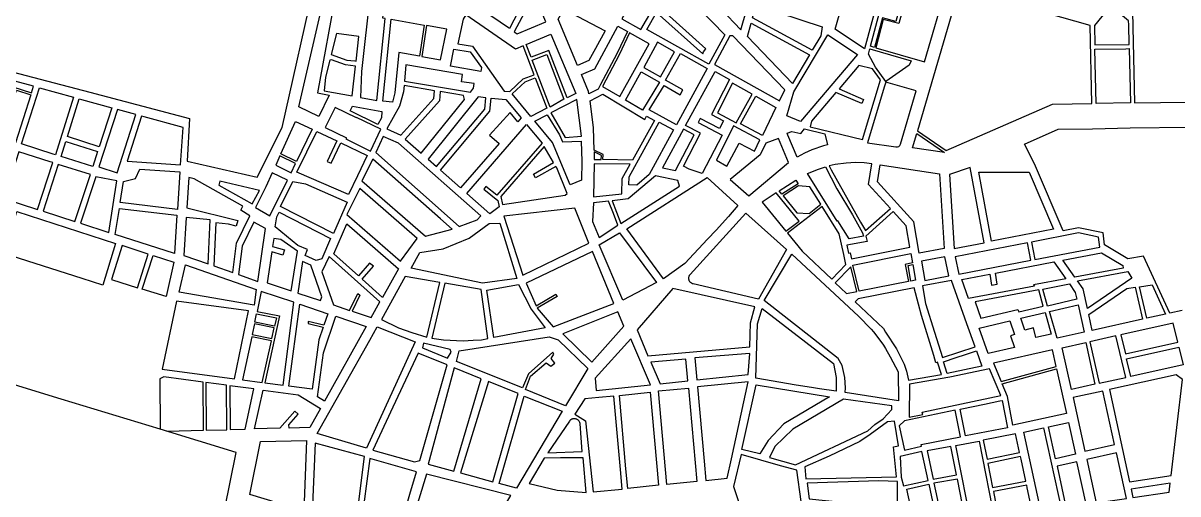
# Model space of a CAD drawing. Extents: x 407811 to 416949, y 4498993 to 4508589.
# Drawn here: x 410173 to 411551, y 4501416 to 4501979 of the extents above; entities that cross this region are included whole.
import ezdxf

# ---------------------------------------------------------------- set-up
doc = ezdxf.new("R2010")
doc.units = 0
doc.header["$LTSCALE"] = 40
doc.header["$MEASUREMENT"] = 0
for name, color, linetype in [('Images', 253, 'CONTINUOUS'), ('ΟΙΚ. ΤΕΤΡΑΓΩΝΑ ΣΤΑΥΡΟΥΠΟΛΗ', 74, 'CONTINUOUS'), ('ΟΙΚ.ΤΕΤΡΑΓΩΝΑ ΠΟΛΙΧΝΗ', 112, 'CONTINUOUS')]:
    doc.layers.add(name, color=color, linetype=linetype)
picture_1 = doc.add_image_def('image1.tif', size_in_pixel=(10278, 10088))

msp = doc.modelspace()

# ---------------------------------------------------------------- linework, layer by layer
at = {"layer": 'ΟΙΚ. ΤΕΤΡΑΓΩΝΑ ΣΤΑΥΡΟΥΠΟΛΗ'}
for points in [[(410139.4, 4502146.6), (410095.7, 4502000), (410032.5, 4502018.9), (410014.5, 4501958.5), (410133.5, 4501927.3), (410252.4, 4501896), (410371.3, 4501864.8), (410368.5, 4501813.9), (410452.2, 4501794.8), (410482, 4501853.8), (410522.2, 4502033.7), (410547.5, 4502073.4), (410484.3, 4502116.9), (410362.9, 4502131.9), (410251.1, 4502139.3)], [(410162.7, 4501909.5), (410160.5, 4501902.5), (410182.8, 4501895.2), (410185.3, 4501903.3)], [(410165, 4501898.4), (410182, 4501892.8), (410163.8, 4501835.8), (410146.9, 4501841.3)], [(410208.7, 4501822.3), (410170.7, 4501834.3), (410192.1, 4501901.4), (410233, 4501890.1), (410211.5, 4501821.4)], [(410242.6, 4501887.4), (410278.6, 4501877.5), (410263.4, 4501830.9), (410225.6, 4501843.1), (410239.8, 4501888.2)], [(410285.4, 4501875.6), (410263, 4501807), (410285.1, 4501799.9), (410307.4, 4501869.5)], [(410317.1, 4501866.9), (410314.2, 4501867.7), (410296.8, 4501813.6), (410360.6, 4501809.4), (410363.7, 4501854)], [(410223.9, 4501837.3), (410261.6, 4501825.2), (410255.8, 4501807.4), (410218.2, 4501819.3)], [(410205.1, 4501812.9), (410167.6, 4501824.8), (410149.8, 4501769.2), (410190, 4501756.2), (410208, 4501812)], [(410214.6, 4501809.9), (410196.6, 4501754), (410234.5, 4501741.8), (410253, 4501797.8)], [(410259.5, 4501795.2), (410241.2, 4501739.6), (410275, 4501728.7), (410284.7, 4501790.1)], [(410311.9, 4501804.1), (410360, 4501800.9), (410356.9, 4501756.2), (410288.7, 4501764.3), (410292.7, 4501789.6), (410306.8, 4501793.1)], [(410370.5, 4501794.4), (410368.2, 4501757.9), (410429.1, 4501742.9), (410426.9, 4501736.2), (410418, 4501738.4), (410402.9, 4501740), (410400.3, 4501688.6), (410423.1, 4501680.7), (410427.6, 4501715.7), (410443.3, 4501748.6), (410432.7, 4501755.1), (410435.1, 4501759.9), (410377.1, 4501792.6)], [(410407.4, 4501789.7), (410406.3, 4501785.3), (410446.2, 4501762.8), (410454.8, 4501778.8)], [(410149.6, 4501703.6), (410165.2, 4501753.7), (410283.2, 4501715.5), (410267.7, 4501665.5), (410243.1, 4501673.5)], [(410287.6, 4501757.3), (410356.4, 4501749.2), (410353.3, 4501703.4), (410282.7, 4501726.2)], [(410367.5, 4501746.4), (410364.6, 4501701.2), (410393.5, 4501691), (410396.1, 4501743.6)], [(410448, 4501741.1), (410434.2, 4501712.1), (410429.9, 4501678.3), (410453, 4501670.2), (410462, 4501733.3)], [(410290.9, 4501713), (410278.2, 4501672.3), (410309.2, 4501662.7), (410322.2, 4501702.9)], [(410327.9, 4501701.1), (410352.8, 4501693), (410343.4, 4501652.1), (410314.9, 4501660.9)]]:
    msp.add_lwpolyline(points, close=True, dxfattribs=at)
msp.add_lwpolyline([(410336.2, 4501493.7), (410218.1, 4501529.7), (410100, 4501565.7), (409982, 4501601.7), (409973.1, 4501573.2), (409932.8, 4501585.5), (409912.6, 4501477.7), (409892.4, 4501369.8), (409872.2, 4501262), (409852, 4501154.2), (409831.8, 4501046.4), (409811.6, 4500938.5), (409937.3, 4500937.1), (410063, 4500935.7), (410134.9, 4500934.8, 0.08627), (410193.3, 4500956.8, 0.092422), (410241.9, 4501009, -0.097169), (410343.8, 4501056.6), (410364.6, 4501158.9), (410385.4, 4501261.3), (410406.2, 4501363.7), (410427, 4501466), (410336.2, 4501493.7)], format="xyb", dxfattribs=at)
at = {"layer": 'ΟΙΚ.ΤΕΤΡΑΓΩΝΑ ΠΟΛΙΧΝΗ'}
for points in [[(410769.1, 4502054.9), (410779, 4502021.5), (410753.3, 4501972.2), (410731.1, 4501987.5), (410766.5, 4502054.1)], [(411002.8, 4502049.5), (411006.1, 4501995.1), (411029.8, 4501970.5), (411048.5, 4502035.9)], [(411158, 4502027.3), (411195.9, 4502017.1), (411177.4, 4501947.9), (411142.2, 4501971.5)], [(411242.2, 4502004.7), (411226.4, 4502009), (411218.1, 4501978.1), (411199.6, 4501983), (411190.6, 4501949.2), (411248.9, 4501932.2), (411276.5, 4502026.8), (411251.1, 4502034.1)], [(411592.8, 4501978.9), (411529.5, 4502031), (411497.4, 4501992), (411499.8, 4501883.6), (411561.5, 4501884.3), (411575.9, 4501885.5), (411589.9, 4501889), (411603.3, 4501894.5), (411615.6, 4501902), (411621.8, 4501908.2), (411625.8, 4501916.1), (411626.9, 4501924.9), (411625.3, 4501933.5), (411619.5, 4501946.4), (411612.1, 4501958.4), (411603.2, 4501969.3)], [(410534.4, 4502020.3), (410546.9, 4502019.1), (410524, 4501895.2), (410538.1, 4501892.6), (410525.6, 4501867.3), (410501.7, 4501878.7)], [(410587.1, 4502014.1), (410576.7, 4501921), (410575.6, 4501889.7), (410595.1, 4501886.1), (410605, 4501984), (410602.3, 4501984.5), (410605.5, 4502012.3)], [(410948.6, 4502025.9), (410951.4, 4502025.9), (411010.5, 4501964.6), (410991.3, 4501929.6), (410917.3, 4501971), (410928.9, 4501991.4), (410984.1, 4501942), (410985.2, 4501944.2), (410987.7, 4501948), (410932.4, 4501997.5)], [(411201.7, 4502015.6), (411222.5, 4502010), (411214.6, 4501980.6), (411198.6, 4501984.9), (411189.1, 4501949.6), (411184.4, 4501951)], [(411290.2, 4502020.3), (411240.5, 4501849.9), (411274.8, 4501826.4), (411401.9, 4501881.7), (411448.8, 4501882.5), (411446.7, 4501975.7)], [(410783.9, 4502010.4), (410780.3, 4502008.9), (410759.1, 4501968.2), (410762.4, 4501965.8), (410796.6, 4501980.1)], [(410900.5, 4502007.2), (410887.7, 4501983.6), (410910.3, 4501970.9), (410923.6, 4501994.2)], [(411048.1, 4502000.1), (411126.8, 4501974.1), (411125.1, 4501963.6), (411114.8, 4501946.2), (411043.7, 4501984.9)], [(411492.7, 4501976.4), (411492.6, 4501981.2), (411470.9, 4501999.2), (411451.7, 4501975.8), (411452.3, 4501952.5), (411493.2, 4501953.2)], [(410701.4, 4501988.5), (410697.9, 4501983.5), (410691.9, 4501953.8), (410709.2, 4501951.2), (410747.2, 4501897.5), (410753.9, 4501896.9), (410769.8, 4501912), (410782.8, 4501916.9), (410769.6, 4501951.4), (410760.5, 4501947.6)], [(410818.1, 4501995.3), (410867.5, 4501969.6), (410856, 4501948.4), (410848.1, 4501933.9), (410834.7, 4501928.2), (410811.6, 4501983.2)], [(410612, 4501983.3), (410651.5, 4501976.3), (410645.8, 4501939.3), (410621.1, 4501943.6), (410616.7, 4501895.4), (410613.6, 4501884.1), (410602.1, 4501885.6)], [(410654.4, 4501975.8), (410648.7, 4501938.8), (410671.1, 4501934.9), (410678.7, 4501971.5)], [(410882.9, 4501974.8), (410894.2, 4501968.5), (410881.7, 4501942.1), (410862.1, 4501905.3), (410859.3, 4501899.9), (410848.2, 4501894.1), (410847.9, 4501896.8), (410839.3, 4501917.1), (410842.1, 4501918.3), (410855.2, 4501923.9)], [(411041.9, 4501978.4), (411111.5, 4501940.6), (411091.4, 4501906.6), (411037.4, 4501962.6)], [(410546.7, 4501966.3), (410540.4, 4501941), (410559.1, 4501934.4), (410568.6, 4501933.5), (410570.3, 4501933.1), (410573.5, 4501962.5)], [(410802.8, 4501965.4), (410832.5, 4501894.6), (410822.1, 4501889.3), (410800.3, 4501946.1), (410779.1, 4501938), (410773.3, 4501953)], [(410896.6, 4501967.1), (410884.4, 4501940.8), (410864.4, 4501903.1), (410885.1, 4501890.8), (410920.2, 4501954)], [(411019.9, 4501963.5), (411016.6, 4501963.3), (410998, 4501929.3), (411075.9, 4501885.7), (411082.1, 4501899)], [(411133.3, 4501964.7), (411168.7, 4501941), (411100.7, 4501861.2), (411084.5, 4501868.1), (411093, 4501896.6)], [(410687, 4501947.4), (410706.6, 4501944.5), (410720, 4501925.6), (410719.1, 4501921), (410682.8, 4501927.3)], [(410930.3, 4501955.7), (410913.6, 4501925.6), (410933.6, 4501914.3), (410950.6, 4501944.4)], [(411493.4, 4501948.2), (411494.8, 4501883.5), (411453.8, 4501882.6), (411452.4, 4501947.5), (411489.2, 4501948.1)], [(410540.9, 4501934.7), (410538.8, 4501934.5), (410533.8, 4501914), (410532.1, 4501897.8), (410565.6, 4501891.6), (410569.6, 4501927.4), (410557.8, 4501928.7)], [(410798, 4501941), (410818.3, 4501887.9), (410801.8, 4501878.4), (410780.5, 4501934.3)], [(410957.4, 4501942.2), (410989.3, 4501924.3), (410952.7, 4501857.2), (410920.1, 4501875.1), (410938, 4501904.1), (410957, 4501893.1), (410960.4, 4501899), (410939.6, 4501910.5)], [(410629.8, 4501928.9), (410628, 4501909.5), (410706.7, 4501896.3), (410710.5, 4501901.1), (410711.2, 4501906.4), (410696, 4501908.4), (410697.2, 4501917.2)], [(410910.7, 4501920.4), (410932.6, 4501908), (410912.4, 4501874.7), (410892, 4501886.7)], [(410998.8, 4501920.8), (411016.2, 4501911.1), (410994.7, 4501869.5), (411008.9, 4501861.9), (411004, 4501852.6), (410980.9, 4501864.8), (410978.6, 4501860), (411007.2, 4501844.9), (410983.5, 4501799.2), (410968.1, 4501804.1), (410961.2, 4501807.7), (410981.5, 4501847.2), (410963.5, 4501856.3)], [(411170.6, 4501928.1), (411146.9, 4501900.3), (411176.2, 4501887.3), (411173.9, 4501882.7), (411143.1, 4501895.8), (411114, 4501861.7), (411112.3, 4501854.8), (411174.8, 4501839.6), (411196.2, 4501910.9), (411187, 4501924.1)], [(410627.5, 4501904), (410626.8, 4501896.6), (410622.2, 4501879.6), (410607.1, 4501852.4), (410623.7, 4501845), (410663, 4501888.7), (410663.7, 4501897.9)], [(410784.2, 4501913.2), (410798.1, 4501877), (410779, 4501867.2), (410756.7, 4501894), (410772, 4501908.5)], [(411019.8, 4501906.8), (411001.6, 4501871.5), (411024.1, 4501859.5), (411043, 4501893.8)], [(410670.6, 4501896.8), (410669.8, 4501885.8), (410628.9, 4501840.2), (410648, 4501823.3), (410699.6, 4501887.5), (410698.5, 4501892.1)], [(410716.1, 4501890.4), (410656.2, 4501816.1), (410666.1, 4501807.4), (410723.8, 4501875.9), (410725.1, 4501889.6)], [(410731.6, 4501889), (410749.2, 4501887.3), (410767.4, 4501865.4), (410763.4, 4501860.8), (410754.2, 4501871.9), (410729.7, 4501844.9), (410740.9, 4501834.8), (410695, 4501781.9), (410670.9, 4501803.1), (410730, 4501873.3)], [(410864.7, 4501893.6), (410915.1, 4501863.7), (410917.1, 4501867.6), (410926.6, 4501862.4), (410900.3, 4501815), (410864.8, 4501815.6), (410865.4, 4501821.6), (410854.3, 4501827.1), (410853.8, 4501853.4), (410849.7, 4501885.9)], [(411047.6, 4501891.3), (411071.2, 4501878), (411055.4, 4501844.4), (411029.4, 4501858.3)], [(410545.3, 4501877.9), (410533.5, 4501853.9), (410559, 4501841.8), (410558.2, 4501840.3), (410587.6, 4501825.8), (410599.6, 4501851.9), (410570.7, 4501865.8), (410570.6, 4501865.7)], [(410566, 4501879.3), (410600.8, 4501872.9), (410600.7, 4501865.6), (410596.3, 4501857.7), (410563.3, 4501873.7)], [(410833.9, 4501887.5), (410802.9, 4501871.6), (410819.9, 4501841.9), (410839.5, 4501843.5)], [(410499, 4501813.2), (410480.4, 4501822.4), (410498, 4501861.3), (410518, 4501851.8)], [(410798.4, 4501869.3), (410813, 4501845.2), (410816.6, 4501836.7), (410839.1, 4501837.7), (410839.6, 4501813.4), (410839.2, 4501790.9), (410825.7, 4501785.6), (410804.7, 4501836.1), (410783.5, 4501861.7)], [(410571.9, 4501796.4), (410561, 4501773.8), (410499.7, 4501800.8), (410523.4, 4501849.2), (410547.2, 4501837.9), (410535.6, 4501813.5), (410540.5, 4501811.4), (410552, 4501835.6), (410583.5, 4501820.6)], [(410773.9, 4501857.6), (410792.5, 4501835.2), (410738.1, 4501773), (410725.2, 4501783.5), (410722.8, 4501780.4), (410739.4, 4501766.9), (410741.1, 4501759.2), (410730, 4501751), (410702.5, 4501775.3)], [(410932.3, 4501860.4), (410949.3, 4501851.1), (410920.3, 4501798), (410905.3, 4501785.3), (410895.9, 4501785.6), (410896.2, 4501795.2)], [(410961.1, 4501851.9), (410936, 4501805.9), (410951.8, 4501802.6), (410973.9, 4501845.4)], [(411021, 4501856), (411000.4, 4501814.8), (411012.7, 4501808), (411027.6, 4501835.3), (411046, 4501825.8), (411052.4, 4501839.2)], [(411239.6, 4501846.9), (411272.9, 4501824.1), (411234.6, 4501829.8)], [(410602.7, 4501843.4), (410593.8, 4501824), (410693.2, 4501735.8), (410714.9, 4501743.9), (410719.1, 4501748.6), (410620.8, 4501835.3)], [(411074.5, 4501840.9), (411059.3, 4501835.3), (411052.7, 4501821.2), (411016.8, 4501791.7), (411039.3, 4501772.2), (411086.5, 4501812.1)], [(410479.4, 4501820.1), (410474.3, 4501809), (410492.6, 4501800), (410497.9, 4501810.9)], [(410795, 4501831.3), (410743, 4501771.7), (410745.1, 4501762), (410819.7, 4501773.1), (410822.4, 4501775.3), (410809.8, 4501805.7), (410808.8, 4501807.4), (410784.4, 4501793.7), (410782, 4501798.1), (410806.1, 4501812.1)], [(410854.3, 4501824.9), (410854.5, 4501815.7), (410862.8, 4501815.6), (410863.3, 4501820.4)], [(410671.1, 4501744.8), (410590.4, 4501816.3), (410577.3, 4501790.4), (410653.2, 4501724.2), (410684.8, 4501732.6)], [(410854.5, 4501810.7), (410853.9, 4501771), (410887.5, 4501774.9), (410888.1, 4501793), (410897.6, 4501810.1)], [(411145.6, 4501742.4), (411144.7, 4501742), (411109.3, 4501798.9), (411122.2, 4501804.2), (411130.7, 4501806.9), (411144.4, 4501780.7), (411162.8, 4501749.7), (411175, 4501728.1), (411176, 4501724.2), (411158.9, 4501721.1)], [(411166.5, 4501812), (411155.2, 4501811.4), (411142.2, 4501809.6), (411135.2, 4501808.1), (411137.6, 4501803.5), (411172.6, 4501741.1), (411178.6, 4501730.8), (411208.2, 4501757.2), (411182.1, 4501785.9), (411186.2, 4501810.7), (411176.9, 4501811.7)], [(411196.1, 4501809.2), (411266.8, 4501798.7), (411272.2, 4501709.6), (411242.7, 4501703.9), (411236.1, 4501741.3), (411192.8, 4501789.1)], [(411303.4, 4501806.2), (411278.9, 4501798), (411284.2, 4501709.4), (411320.2, 4501716.4)], [(410470.2, 4501799.9), (410462.6, 4501783.2), (410450, 4501758.3), (410467.3, 4501748.5), (410488.2, 4501791)], [(410927.7, 4501796.4), (410895.2, 4501768.8), (410875.9, 4501766.5), (410886.2, 4501739.5), (410956.5, 4501784), (410954.3, 4501790.8)], [(410989.5, 4501794.3), (411026.2, 4501760.9), (411014.7, 4501747.5), (411000, 4501731.5), (410990, 4501720.6), (410962.7, 4501691.7), (410937.1, 4501673.4), (410893.4, 4501733)], [(411373.8, 4501800.7), (411402.8, 4501732.4), (411329, 4501718.1), (411313.6, 4501800.5)], [(410494.7, 4501789.3), (410510, 4501786.8), (410559.5, 4501764.9), (410543.2, 4501727.4), (410480.1, 4501759.7)], [(410574.8, 4501781), (410559.2, 4501750), (410623.2, 4501694.2), (410643.3, 4501721.4)], [(411095.2, 4501791), (411097.9, 4501786.8), (411078.5, 4501774.3), (411075.3, 4501778.2)], [(411098.4, 4501784.2), (411080, 4501772.3), (411096.3, 4501752.2), (411111, 4501751.3), (411125.2, 4501762.3), (411112, 4501783.3)], [(410877.4, 4501751.4), (410871.8, 4501766), (410853.8, 4501764), (410852.5, 4501741.9), (410860.3, 4501722.8), (410882.7, 4501737.4)], [(411071.9, 4501776), (411055.1, 4501765), (411083.4, 4501730), (411099.2, 4501742.3)], [(410478.3, 4501752.7), (410539.6, 4501721.4), (410529.2, 4501697.3), (410522.5, 4501695), (410509.4, 4501701), (410512.3, 4501708.4), (410500.7, 4501713.2), (410473.8, 4501735.2), (410475.6, 4501747.2)], [(410831.5, 4501757.8), (410746.7, 4501748), (410769.5, 4501677.8), (410848.1, 4501716)], [(411035.5, 4501751.8), (411084.2, 4501708.3), (411050.5, 4501648.8), (410972.6, 4501667.1), (410971.7, 4501667.4), (410970.8, 4501667.9), (410970.2, 4501668.3), (410969.7, 4501668.8), (410969.5, 4501668.9), (410969.4, 4501669), (410969.3, 4501669.1), (410969.2, 4501669.2), (410969.2, 4501669.3), (410968.9, 4501669.6), (410968.8, 4501669.8), (410968.7, 4501669.9), (410968.2, 4501670.6), (410968.2, 4501670.8), (410968, 4501671), (410968, 4501671.2), (410967.9, 4501671.2), (410967.9, 4501671.4), (410967.8, 4501671.6), (410967.5, 4501672.7), (410967.5, 4501672.8), (410967.5, 4501672.9), (410967.5, 4501673), (410967.5, 4501673.2), (410967.5, 4501673.4), (410967.4, 4501673.6), (410967.4, 4501674.2), (410967.5, 4501674.4), (410967.5, 4501674.6), (410967.5, 4501674.8), (410967.6, 4501675.1), (410967.6, 4501675.2), (410967.8, 4501676), (410967.8, 4501676.2), (410967.9, 4501676.4), (410968, 4501676.5), (410968, 4501676.6), (410968.1, 4501676.7), (410968.1, 4501676.8), (410968.3, 4501677.2), (410968.3, 4501677.3), (410968.5, 4501677.6), (410968.6, 4501677.7), (410968.8, 4501678), (410968.9, 4501678.1), (410969, 4501678.3)], [(411152.6, 4501702.2), (411147.2, 4501727.1), (411126.8, 4501759.7), (411085.3, 4501727.7), (411102.8, 4501706.1), (411138.2, 4501672.8), (411155.1, 4501690.2)], [(411211.5, 4501753.5), (411179, 4501724.4), (411180.6, 4501718), (411156.3, 4501713.6), (411158.3, 4501703.9), (411160.3, 4501704.2), (411161.8, 4501697), (411231.3, 4501711.1), (411226.8, 4501736.7)], [(410559.1, 4501738.9), (410620.8, 4501685.1), (410601.8, 4501651.1), (410577.4, 4501672.9), (410591.1, 4501688.5), (410586.3, 4501691.8), (410573.1, 4501676.8), (410543.7, 4501703.1)], [(410741.8, 4501739.9), (410762.2, 4501673.7), (410721.2, 4501667.9), (410636.2, 4501685.8), (410646.2, 4501704.9), (410674.2, 4501709.2), (410705.4, 4501721.7), (410729.3, 4501739.5)], [(410884.8, 4501728), (410928.8, 4501668.9), (410888.8, 4501647.6), (410860.6, 4501713.9)], [(411432.8, 4501728), (411376.6, 4501717.2), (411380.6, 4501696.3), (411458.1, 4501711.1), (411456.7, 4501723)], [(410471.9, 4501721.5), (410470.5, 4501712), (410484.7, 4501707.7), (410482.8, 4501701.5), (410469.6, 4501705.5), (410464.2, 4501668.5), (410492.9, 4501658.9), (410500.2, 4501706.2), (410480.3, 4501720.3)], [(411371.7, 4501716.2), (411285.5, 4501699.5), (411289.9, 4501679), (411375.7, 4501695.4)], [(410538, 4501700.1), (410529.5, 4501681.6), (410543.2, 4501642.1), (410562.5, 4501635.6), (410572.5, 4501655.9), (410574.8, 4501653.8), (410565.4, 4501634.7), (410588.3, 4501627), (410598.8, 4501645.7)], [(410852.6, 4501706), (410773.5, 4501667.9), (410785.1, 4501641.1), (410808.9, 4501654.9), (410810.4, 4501652.3), (410786.3, 4501638.4), (410805.5, 4501616.1), (410877.9, 4501643.8)], [(411090.4, 4501702.8), (411169.9, 4501628.8), (411185.1, 4501613.2), (411187.8, 4501609.9), (411195.7, 4501600), (411200, 4501594), (411202.3, 4501590), (411207.9, 4501580), (411217.6, 4501562.3), (411218, 4501527.7), (411154, 4501537.7), (411154.5, 4501542.9), (411153.8, 4501555.6), (411150.6, 4501569.9), (411146, 4501578.1), (411057.4, 4501647.2)], [(411232.6, 4501703.6), (411234.5, 4501692.4), (411226, 4501690.4), (411229.6, 4501669.9), (411171, 4501658.6), (411163.3, 4501689.6)], [(411273.2, 4501699.6), (411245.4, 4501694.2), (411249.4, 4501671.3), (411278.1, 4501676.8)], [(411460.4, 4501704.4), (411485.7, 4501689), (411486.1, 4501686.1), (411428.3, 4501675.3), (411414.1, 4501695.6)], [(410366.6, 4501689.9), (410451, 4501660.4), (410448.5, 4501641.7), (410359.2, 4501657.4)], [(410506.4, 4501693.9), (410500.6, 4501656.3), (410527.8, 4501647.2), (410529.3, 4501651.7), (410516.2, 4501689.4)], [(411160.8, 4501687.4), (411142.3, 4501668.5), (411155.9, 4501655.7), (411168, 4501658)], [(411234.9, 4501690.4), (411238.2, 4501671.6), (411232.6, 4501670.5), (411229.3, 4501689.1)], [(411403.3, 4501693.5), (411417.5, 4501673.3), (411379, 4501666), (411380.2, 4501664.5), (411301.6, 4501649.8), (411293.5, 4501672.6), (411326.8, 4501678.9), (411328.7, 4501665.5), (411335.6, 4501666.8), (411333.7, 4501680.2)], [(411491.7, 4501682.1), (411496.3, 4501674.1), (411443.3, 4501638), (411438.2, 4501661.2), (411431.5, 4501670.8)], [(410628.8, 4501676), (410600.5, 4501624.8), (410620.9, 4501614.7), (410636.7, 4501609.3), (410654.8, 4501603.5), (410670.3, 4501669)], [(410676.2, 4501668), (410660.7, 4501602.6), (410674.7, 4501600.4), (410698.2, 4501599.3), (410710.1, 4501600), (410720, 4501600.6), (410727.4, 4501602.1), (410719.4, 4501660.6)], [(411299.5, 4501619.6), (411281.3, 4501671.3), (411246.5, 4501664.7), (411250.1, 4501643.9), (411261, 4501609.5), (411270.4, 4501579.2), (411309.3, 4501592.1)], [(410457.1, 4501658.2), (410452.1, 4501634.4), (410478.8, 4501629), (410461.2, 4501549), (410483, 4501546.1), (410496.1, 4501645.2)], [(410764.2, 4501666.5), (410779.4, 4501637.2), (410795.8, 4501614.8), (410734.9, 4501603.2), (410726.4, 4501659.8)], [(410948.6, 4501661.6), (410905.9, 4501612.2), (410918.4, 4501581.2), (411040.2, 4501592.1), (411041.1, 4501620.8), (411046.4, 4501640)], [(411236.7, 4501662.4), (411169.7, 4501649.4), (411166.3, 4501645.8), (411200.1, 4501613.9), (411202.4, 4501609.4), (411215.5, 4501589.6), (411224.5, 4501571.5), (411227.3, 4501562.9), (411229.6, 4501552.4), (411269.1, 4501559.2), (411264.6, 4501573.7), (411262.6, 4501573.1), (411260.1, 4501581.7), (411245.5, 4501629.3), (411241.8, 4501643)], [(411385.3, 4501660.2), (411309.3, 4501645.9), (411316.2, 4501626.2), (411360.5, 4501636.6), (411361.4, 4501633.7), (411390.6, 4501640.6)], [(411421.9, 4501667.1), (411428.9, 4501657.1), (411430.7, 4501648.9), (411395.8, 4501640.8), (411390.2, 4501661.1)], [(411500.5, 4501663.3), (411509.3, 4501625), (411449.1, 4501611.6), (411444.9, 4501630.6), (411490.6, 4501661.7)], [(411520.5, 4501666.1), (411536.6, 4501631.1), (411514.2, 4501626.1), (411505.6, 4501663.7)], [(410355.8, 4501646.7), (410338.7, 4501565.5), (410424.9, 4501553.9), (410442, 4501635.1)], [(410503, 4501642.9), (410536.5, 4501631.6), (410531.9, 4501618), (410513.2, 4501622.3), (410513, 4501619.8), (410531.1, 4501615.7), (410525.9, 4501600.5), (410517.9, 4501541.4), (410490.1, 4501545.1)], [(411432.2, 4501642.1), (411439.4, 4501609.5), (411407.1, 4501602.3), (411398.3, 4501634.1)], [(410473, 4501616.8), (410449.4, 4501621.5), (410451.5, 4501631.5), (410475.2, 4501626.7)], [(410546, 4501628.5), (410582.3, 4501616.3), (410532.6, 4501527.2), (410524, 4501532.4), (410531.2, 4501584.8)], [(410882.6, 4501633.9), (410817.1, 4501607.7), (410851.8, 4501573.8), (410889.9, 4501616.6)], [(411055, 4501637.8), (411140.2, 4501572.1), (411143.4, 4501555.6), (411143.3, 4501539.3), (411123.5, 4501541.8), (411113.8, 4501543.3), (411095.7, 4501546.4), (411047.7, 4501554.6), (411049.5, 4501619.7)], [(411393, 4501632.9), (411400.1, 4501607.2), (411382, 4501603.1), (411378.9, 4501614.6), (411368.7, 4501612.1), (411363.9, 4501626.1)], [(410448.9, 4501619.6), (410446.3, 4501606.9), (410469.8, 4501602.2), (410472.6, 4501614.9)], [(410595.6, 4501615.8), (410640.6, 4501598), (410582.8, 4501471), (410523.8, 4501488.5), (410586.5, 4501600)], [(411350.7, 4501623), (411356.3, 4501606.6), (411351.6, 4501605), (411356.4, 4501591.1), (411324.7, 4501584), (411314, 4501614.4)], [(411545.8, 4501620.3), (411483.3, 4501606.4), (411488.8, 4501583.6), (411551.3, 4501597.6)], [(410445.6, 4501603.9), (410434.8, 4501552.6), (410458.2, 4501549.4), (410469.2, 4501599.2)], [(410800.6, 4501604), (410811.6, 4501600.6), (410846.9, 4501566.1), (410820.3, 4501521.6), (410772.6, 4501541.1), (410778.5, 4501557.1), (410797.3, 4501572.9), (410802.6, 4501569.1), (410807.4, 4501572.4), (410803, 4501578.2), (410806.4, 4501583.4), (410805, 4501585.6), (410775.9, 4501559.8), (410768.9, 4501542.9), (410690, 4501574.4), (410693.2, 4501587.1)], [(410898.3, 4501601.6), (410855.5, 4501554.8), (410856.9, 4501540), (410921.6, 4501546.5)], [(411477.4, 4501605.1), (411446.4, 4501598.2), (411457.3, 4501548.6), (411489.3, 4501555.6)], [(410650.7, 4501596.3), (410649.4, 4501590.8), (410679.2, 4501578.7), (410683.9, 4501585.7), (410682.5, 4501588.8)], [(411310.9, 4501587.2), (411317.3, 4501569), (411276, 4501560.3), (411271.7, 4501574.3), (411286.6, 4501579.3), (411297.9, 4501582.8)], [(411401.7, 4501588.3), (411331.2, 4501572.7), (411340.4, 4501550.7), (411406, 4501568.7)], [(411441.5, 4501597.2), (411452.4, 4501547.5), (411424.3, 4501541.3), (411413.4, 4501590.9)], [(411552.7, 4501591.8), (411557.8, 4501570.6), (411495.2, 4501556.8), (411490.2, 4501577.8)], [(410644.2, 4501584.3), (410614.1, 4501520), (410590.2, 4501468.6), (410640, 4501454.9), (410646.2, 4501456.5), (410678.8, 4501570.4)], [(410964, 4501577.4), (410922.2, 4501573.6), (410933.1, 4501547.8), (410966.3, 4501551.4)], [(411040.5, 4501583.9), (410974.7, 4501579.1), (410977, 4501552.5), (411038.2, 4501559)], [(410687.5, 4501566.9), (410656.5, 4501451.9), (410686.8, 4501443.7), (410719.7, 4501554)], [(411326.5, 4501565.8), (411279.1, 4501555.8), (411230.9, 4501547.6), (411230.5, 4501507.9), (411246.8, 4501511.3), (411246.1, 4501514.1), (411339.9, 4501533.9)], [(411406.6, 4501565.8), (411418.3, 4501512.4), (411354.5, 4501498.7), (411347.9, 4501532.9), (411341.6, 4501547.9)], [(411549.2, 4501558.5), (411469.7, 4501541.1), (411493.8, 4501430.9), (411543.3, 4501438.5), (411556.9, 4501553.1)], [(410390.8, 4501549.4), (410391.1, 4501492.4), (410416.1, 4501493.1), (410415.6, 4501546.1)], [(410419.6, 4501545.5), (410420.1, 4501493.2), (410437.8, 4501493.7), (410448.3, 4501541.7)], [(410728.2, 4501550.6), (410694.9, 4501441.5), (410733.6, 4501430.9), (410763.6, 4501536.3)], [(411038.2, 4501550.1), (410977.8, 4501544.1), (410985.7, 4501455.7), (410987.8, 4501432.5), (411013.4, 4501435.1), (411018.4, 4501458.5)], [(411047.9, 4501546.5), (411135.5, 4501532.5), (411081, 4501500), (411062.3, 4501480), (411052.2, 4501464.2), (411030.8, 4501469.3)], [(410459.3, 4501540.2), (410501.1, 4501534.6), (410527.7, 4501518.5), (410515, 4501495.8), (410490.2, 4501495.1), (410490.1, 4501499), (410501.2, 4501511.7), (410497.1, 4501515.4), (410479.1, 4501494.8), (410449.1, 4501494)], [(410771.1, 4501533.2), (410816.2, 4501515.1), (410761.9, 4501423.2), (410740.9, 4501429)], [(410878, 4501533.1), (410860, 4501531.5), (410843.5, 4501530), (410831.3, 4501511.8), (410844.2, 4501503.5), (410853.5, 4501418.7), (410888, 4501422.2), (410885.9, 4501445.4)], [(410921.5, 4501537.8), (410931.5, 4501426.7), (410894.7, 4501422.9), (410892.5, 4501446.5), (410884.7, 4501533.8)], [(410967.1, 4501542.5), (410977.1, 4501431.4), (410941.2, 4501427.7), (410931.2, 4501539.7)], [(411461.9, 4501539.3), (411426.4, 4501531.6), (411440.5, 4501467.3), (411475.9, 4501475.3)], [(411063.7, 4501459.9), (411095, 4501451.3), (411181.3, 4501491.6), (411189.4, 4501499.2), (411199.7, 4501506.1), (411210, 4501517.1), (411209.7, 4501521.7), (411152.3, 4501529.7), (411091.5, 4501493.8), (411070, 4501473.2)], [(411285.5, 4501516.3), (411225.1, 4501503.6), (411218.7, 4501497.6), (411225, 4501468.8), (411245.5, 4501473.5), (411245.1, 4501475.5), (411292, 4501484.5)], [(411341.7, 4501528.1), (411348, 4501495.3), (411297.9, 4501485.7), (411291.4, 4501517.5), (411293.3, 4501517.9), (411320.7, 4501523.7), (411338.7, 4501527.6)], [(410830.3, 4501506.2), (410830.2, 4501506.2), (410830, 4501506.2), (410829.8, 4501506.2), (410829.4, 4501506.1), (410829.2, 4501506.1), (410828.8, 4501505.9), (410828.7, 4501505.9), (410828.1, 4501505.7), (410827.9, 4501505.6), (410827.8, 4501505.5), (410826.7, 4501504.9), (410826.6, 4501504.8), (410826.4, 4501504.7), (410826.2, 4501504.5), (410826, 4501504.3), (410825.8, 4501504.1), (410825.7, 4501504), (410825.6, 4501503.9), (410825.2, 4501503.3), (410799.3, 4501465.4), (410840, 4501467.1), (410837.8, 4501500.1), (410837.8, 4501500.2), (410837.8, 4501500.3), (410837.7, 4501500.6), (410837.7, 4501500.8), (410837.6, 4501501.2), (410837.5, 4501501.4), (410837.4, 4501501.6), (410837.1, 4501502.4), (410836.6, 4501503.2), (410836.5, 4501503.3), (410836.4, 4501503.4), (410836.3, 4501503.6), (410836.2, 4501503.7), (410836.1, 4501503.8), (410835.9, 4501504), (410835.9, 4501504.1), (410835.8, 4501504.2), (410835.6, 4501504.3), (410835.5, 4501504.4), (410835.4, 4501504.5), (410835.3, 4501504.6), (410834.8, 4501504.9), (410834.8, 4501505), (410834.1, 4501505.4), (410833.8, 4501505.6), (410833.7, 4501505.6), (410833.6, 4501505.7), (410833.5, 4501505.7), (410833.3, 4501505.8), (410833.2, 4501505.8), (410832.2, 4501506.1), (410831.8, 4501506.2), (410831.7, 4501506.2), (410831.6, 4501506.2), (410831.4, 4501506.2), (410831.3, 4501506.2)], [(411212.9, 4501503.2), (411204.7, 4501502.3), (411184.2, 4501487.3), (411171.5, 4501478.9), (411135, 4501461.5), (411106.1, 4501448.8), (411107.3, 4501434.4), (411215.4, 4501436.8), (411211.9, 4501472.6), (411218, 4501473.8)], [(411391, 4501495.2), (411412.9, 4501395.7), (411388.9, 4501391.1), (411367.4, 4501490)], [(411420.7, 4501501.6), (411429, 4501463.7), (411405.2, 4501458.3), (411396.9, 4501496.4)], [(410511, 4501480), (410507.9, 4501396.4), (410443.2, 4501415.9), (410456, 4501479.2)], [(410521.4, 4501477.1), (410517.7, 4501393.8), (410570, 4501378.8), (410580.3, 4501461)], [(411314.1, 4501479.6), (411333.7, 4501379.7), (411305.9, 4501375.6), (411286.3, 4501474.3)], [(411357.6, 4501488), (411319.1, 4501480.6), (411323.6, 4501457.8), (411362.4, 4501465.9)], [(411030, 4501463.6), (411020.9, 4501425.2), (411034.7, 4501384), (411080.7, 4501400), (411101.6, 4501407.2), (411096.3, 4501444.6), (411077.1, 4501450.1)], [(411245.7, 4501466.9), (411219.7, 4501460.9), (411221.2, 4501436.4), (411223.8, 4501426.1), (411253.1, 4501432.4)], [(411280.4, 4501473.1), (411252, 4501467.7), (411259.1, 4501434.2), (411287.2, 4501439)], [(411363.5, 4501461), (411324.5, 4501452.9), (411330.2, 4501424.1), (411369.9, 4501431.7), (411367, 4501444.9), (411364.1, 4501458.1)], [(411478, 4501465.5), (411442.6, 4501457.5), (411453.9, 4501405.9), (411489.9, 4501411.1)], [(410642.5, 4501442.7), (410586.6, 4501458.8), (410576.1, 4501377.6), (410619.4, 4501364), (410630.5, 4501402), (410634.6, 4501416)], [(410841.5, 4501459.6), (410814.3, 4501459.3), (410795, 4501459.1), (410776.7, 4501428.9), (410810.4, 4501420.9), (410844.8, 4501418.2)], [(411430.9, 4501454.9), (411407.1, 4501449.5), (411418.6, 4501397.1), (411442, 4501404)], [(410654.3, 4501440), (410629.9, 4501360.8), (410710.8, 4501340.4), (410755.2, 4501414.4)], [(411288.2, 4501434.1), (411260.2, 4501429.3), (411272.3, 4501372.2), (411299.9, 4501374.9)], [(411194.2, 4501432.2), (411108.8, 4501429.3), (411111.1, 4501410.6), (411216.5, 4501399.7), (411216.6, 4501431.2)], [(411254, 4501428.2), (411266, 4501371.6), (411238.9, 4501370.9), (411227.8, 4501422.1)], [(411370.9, 4501426.8), (411331.2, 4501419.2), (411338.3, 4501380.5), (411379.1, 4501389.1), (411374.7, 4501409.1), (411371.5, 4501423.8)], [(411542.2, 4501429.2), (411495.7, 4501422.1), (411497.8, 4501412.3), (411540.9, 4501418.5)]]:
    msp.add_lwpolyline(points, close=True, dxfattribs=at)
at = {"layer": 'ΟΙΚ.ΤΕΤΡΑΓΩΝΑ ΠΟΛΙΧΝΗ', "elevation": 60.3}
msp.add_lwpolyline([(411183.6, 4501948.1), (411233, 4501933.7), (411230.4, 4501928.4), (411202.6, 4501908.8), (411190.5, 4501926), (411181.9, 4501941.6)], close=True, dxfattribs=at)
at = {"layer": 'ΟΙΚ.ΤΕΤΡΑΓΩΝΑ ΠΟΛΙΧΝΗ'}
for points in [[(411220.3, 4501834.2), (411238.8, 4501897.7), (411202.7, 4501908.2), (411201.3, 4501903.4), (411197.3, 4501890.3), (411180.9, 4501835.8), (411214.8, 4501830.7, 0.374815)], [(411105.7, 4501852.2), (411129.9, 4501846.4), (411133.1, 4501833.2, 0.07022), (411096.8, 4501818.6), (411085.8, 4501845), (411084.8, 4501847.4), (411090.5, 4501849.3), (411101.1, 4501846.8)]]:
    msp.add_lwpolyline(points, format="xyb", close=True, dxfattribs=at)
for points in [[(411556.6, 4501635.6), (411541.6, 4501632.2), (411510.2, 4501700.3), (411491.6, 4501697.2), (411463.8, 4501713.9), (411462.2, 4501728), (411432.8, 4501734.2), (411414.4, 4501730.6), (411380.4, 4501810.7), (411368.3, 4501834), (411408.4, 4501851.8), (411449.3, 4501852.5), (411494.5, 4501853.5), (411564.1, 4501854.4)], [(410344.5, 4501491.2), (410388.1, 4501492.4), (410387.8, 4501549.8), (410340.7, 4501556.2), (410335.8, 4501553.9), (410336.2, 4501493.7)]]:
    msp.add_lwpolyline(points, dxfattribs=at)

# ---------------------------------------------------------------- pictures from other files: only their frames are drawn
at = {"layer": 'Images'}
image = msp.add_image(picture_1, insert=(408162.9, 4500066.6), size_in_units=(8684, 8523.4), rotation=-0.6923, dxfattribs=at)
image.dxf.flags = 15

doc.saveas('drawing.dxf')
